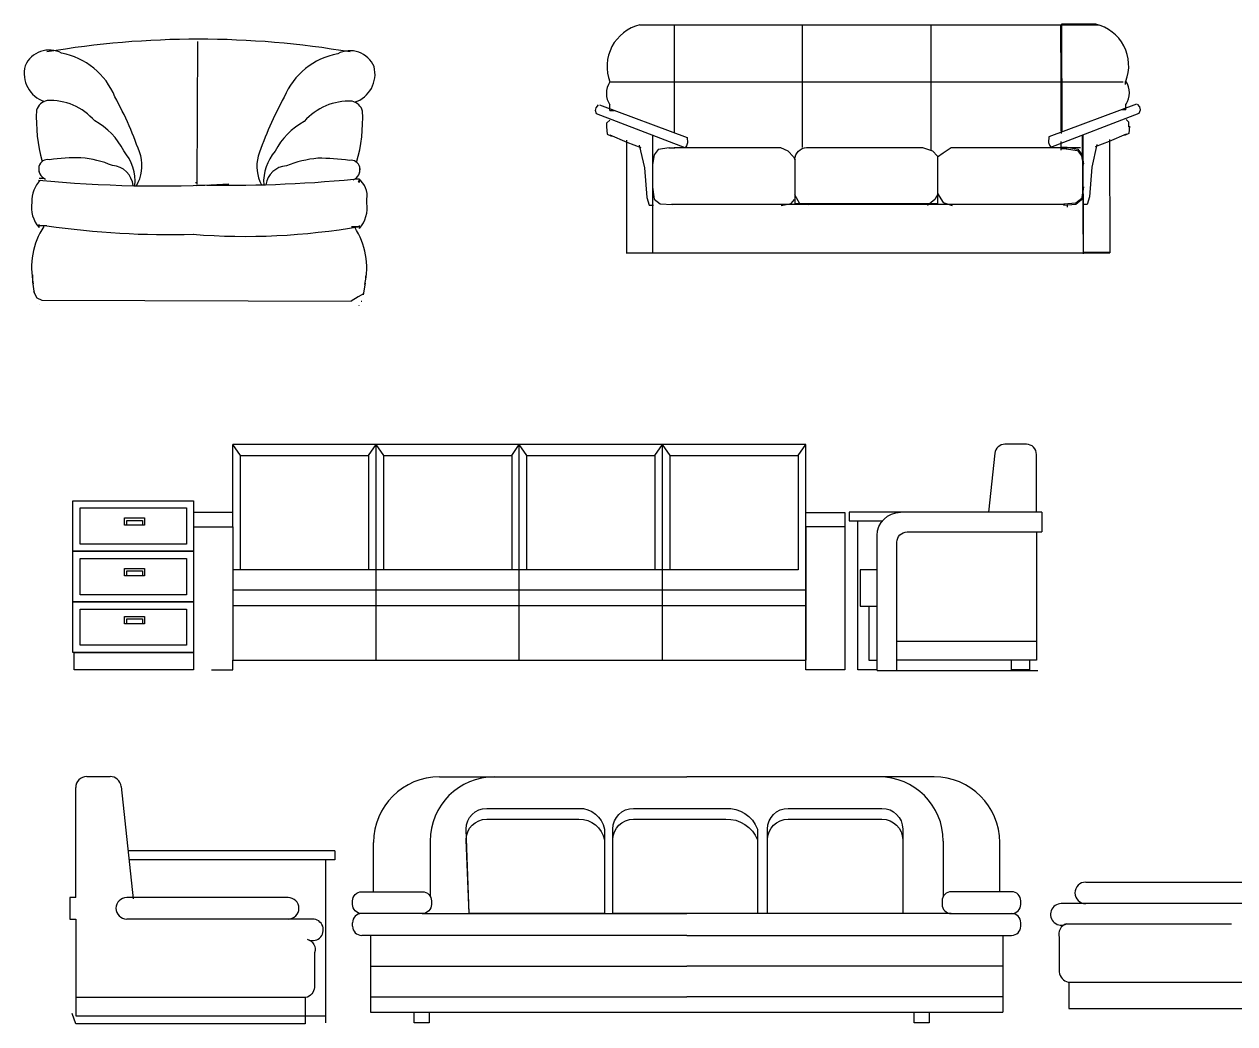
# Model space of a CAD drawing. Header units: inches. Extents: x 11.4 to 53.9, y 10.8 to 35.6.
# Drawn here: x 16.894 to 21.542, y 25.71 to 29.546 of the extents above; entities that cross this region are included whole.
import ezdxf

# ---------------------------------------------------------------- set-up
doc = ezdxf.new("R2010")
doc.units = ezdxf.units.IN
doc.header["$MEASUREMENT"] = 0
doc.layers.add('02', color=2, linetype='Continuous')

msp = doc.modelspace()

# ---------------------------------------------------------------- linework, layer by layer
at = {"layer": '02'}
for p, q in [((19.38924942051273, 29.54393172991541), (19.38924942051273, 29.13015507574738)), ((19.88181698813316, 29.07325605425132), (19.88181698813316, 29.54393172991541)), ((20.37438455575358, 29.54393172991541), (20.37438455575358, 29.06258115416705)), ((20.87219657099087, 29.54011993785235), (20.87546029735569, 29.12635615543542)), ((20.87517203206409, 29.13767196360124), (20.87517203206409, 29.5340681794317)), ((21.00867803187322, 29.54640452915766), (20.87660387486432, 29.54603159977552)), ((20.87660387486432, 29.54603159977552), (20.87777222508777, 29.13225659506708)), ((17.55972758892205, 29.4807078100842), (17.55632137555842, 28.93296831639447)), ((19.14296563670252, 29.32501281102151), (21.11323590695139, 29.32501281102151)), ((19.08953524150167, 29.2258249527934), (19.09837478797164, 29.23643102290072)), ((19.10279456109021, 29.23643102290072), (19.43869731973138, 29.1118096990088)), ((21.16392585916657, 29.23934095969736), (20.82837632347111, 29.11377166912854)), ((21.17721507327844, 29.22877237122003), (21.16834561459001, 29.23935343947807)), ((19.0873253550588, 29.21521888265698), (19.08953524150167, 29.2258249527934)), ((19.09174512817737, 29.20196129500829), (19.0873253550588, 29.21521888265698)), ((19.43206765993711, 29.07203693603361), (19.09174512817737, 29.20196129500829)), ((19.14296563670252, 29.2155533515309), (19.15906797537793, 29.2155533515309)), ((20.83511826002252, 29.07401778441118), (21.1750725775699, 29.20490256868499)), ((21.12381389436525, 29.21834994351804), (21.10771161971826, 29.21830447655367)), ((21.1750725775699, 29.20490256868499), (21.17945489871528, 29.21817258326183)), ((21.17945489871528, 29.21817258326183), (21.17721507327844, 29.22877237122003)), ((19.12993086178068, 29.15223320285287), (19.13204757242676, 29.12429101610752)), ((19.13152308647733, 29.16749156711586), (19.14257251939017, 29.17809763725228)), ((19.13152308647733, 29.14893094441351), (19.13152308647733, 29.16749156711586)), ((21.13539210732307, 29.17032066016537), (21.12431277103935, 29.18089548853305)), ((21.13702740964692, 29.1550668525436), (21.13498960577164, 29.12711880038688)), ((21.13544451563832, 29.15176011144496), (21.13539210732307, 29.17032066016537)), ((19.13204757242676, 29.12429101610752), (19.1489812561984, 29.11667041972242)), ((19.14257251939017, 29.12506728662839), (19.14296563670252, 29.12492892736765)), ((19.14263112472583, 29.12175081731249), (19.20824914963197, 29.09380863056714)), ((19.20665922972586, 29.10120362887238), (19.20665922972586, 28.66635475394861)), ((19.20824914963197, 29.09380863056714), (19.2611669118258, 29.07348704020689)), ((19.30715482590933, 28.66825605425248), (19.30715482590933, 29.11972469801395)), ((19.43869731973138, 29.1118096990088), (19.44090720640708, 29.09059755876507)), ((20.82837632347111, 29.11377166912854), (20.82622634086039, 29.09255337357018)), ((20.87517203206409, 29.0633925037676), (20.87517203206409, 29.09581438419838)), ((20.96119563702706, 28.6651190363321), (20.95763460944619, 29.11657363577825)), ((20.96117072205272, 28.6705912192686), (20.9598959437779, 29.1220580632783)), ((21.05887440314729, 29.09642137167822), (21.00601423231166, 29.07595044243345)), ((21.12441326819573, 29.12454872773225), (21.05887440314729, 29.09642137167822)), ((21.06044343581636, 29.10382082985444), (21.06167128591079, 28.66897368841302)), ((21.13498960577164, 29.12711880038688), (21.11807750703048, 29.11945042002327)), ((21.12446250885006, 29.1278653493485), (21.12406978362452, 29.12772588059153)), ((19.2552767344958, 29.08264300617003), (19.27516571364578, 28.99514292768282)), ((19.30715482590933, 29.06714188121106), (19.30831401215147, 29.06673390097995)), ((19.32747239854399, 29.06508010721728), (19.31218822768171, 29.04469930476472)), ((19.37077754924286, 29.07221338807568), (19.32747239854399, 29.06508010721728)), ((19.36870726200033, 29.07162600412113), (19.39146461595994, 29.07247925037365)), ((19.38924942051273, 29.07325605425132), (19.79714950967793, 29.07325605425132)), ((19.43648743328851, 29.07999148862865), (19.43206765993711, 29.07203693603361)), ((19.44090720640708, 29.09059755876507), (19.43648743328851, 29.07999148862865)), ((19.79714950967793, 29.07325605425132), (19.82572477708783, 29.06039643066316)), ((19.82572477708783, 29.06039643066316), (19.84792603763964, 29.03755951058548)), ((19.89753605334301, 29.07325605425132), (20.34325125419747, 29.07325605425132)), ((20.34325125419747, 29.07325605425132), (20.38075629274573, 29.06039643066316)), ((20.38075629274573, 29.06039643066316), (20.40077609244947, 29.04037545810417)), ((20.39978594451424, 29.03755951058548), (20.42198720529888, 29.0527841239512)), ((20.42198720529888, 29.0527841239512), (20.45269330197226, 29.07325605425132)), ((20.45269330197226, 29.07325605425132), (20.94904671774458, 29.07325605425132)), ((20.82622634086039, 29.09255337357018), (20.83067604389254, 29.08195982550234)), ((20.83067604389254, 29.08195982550234), (20.83511826002252, 29.07401778441118)), ((20.89646347381387, 29.06799093395085), (20.87370009768967, 29.06866465156628)), ((20.89847956576597, 29.07378576011826), (20.87571989327882, 29.07457474476388)), ((20.8934186182658, 29.068081051197), (20.8934186182658, 29.07325605425132)), ((20.89438861796845, 29.06856196993459), (20.93774868643124, 29.0617704869349)), ((20.89640762845267, 29.07436729603643), (20.93973274810452, 29.06735632111514)), ((20.93774868643124, 29.0617704869349), (20.95319313837428, 29.04151087472411)), ((20.93973274810452, 29.06735632111514), (20.95507440578405, 29.04701875668098)), ((20.95804936440874, 29.06399245472704), (20.95689343220767, 29.06357534395494)), ((20.96119563702706, 28.6651190363321), (20.95800113773186, 29.07010643757377)), ((20.96004441801671, 29.06947545608119), (20.9588863884772, 29.06906420437582)), ((20.96117072205272, 28.6705912192686), (20.96002715385731, 29.07558960476155)), ((21.01187853330959, 29.08512300354624), (20.99223670086105, 28.99756711482615)), ((19.31218822768171, 29.04469930476472), (19.30624438358683, 29.0080138603501)), ((19.84792603763964, 29.03755951058548), (19.85426925497342, 29.02614105053209)), ((19.85347879517105, 28.85756245776275), (19.85347879517105, 29.02756396151227)), ((20.40077609244947, 29.04037545810417), (20.40077609244947, 28.85756245776275)), ((20.95319313837428, 29.04151087472411), (20.95942615952555, 29.00487345448192)), ((20.95507440578405, 29.04701875668098), (20.9611218120179, 29.01035024170261)), ((16.95117291926619, 28.95520440634419), (16.96972514667761, 28.95520440634419)), ((19.27516571364578, 28.99514292768282), (19.28400525965009, 28.88112767386912)), ((20.99223670086105, 28.99756711482615), (20.9837191261093, 28.88352735599466)), ((17.55690493855838, 28.92759185834285), (17.60600182253149, 28.92943335443698)), ((18.18194889791522, 28.95216201452268), (18.16339689751368, 28.95225373355635)), ((19.30624438358683, 28.92037640980408), (19.31303734823343, 28.87553864440844)), ((20.96011741345029, 28.91723873017901), (20.95367832460653, 28.87234877905422)), ((20.96136926745277, 28.92271314051897), (20.95470293473665, 28.8778563730869)), ((19.28400525965009, 28.88112767386912), (19.29284480612006, 28.85196098103035)), ((19.31303734823343, 28.87553864440844), (19.33596360452686, 28.85719592220113)), ((19.83841121175539, 28.85867030330547), (19.85109764642295, 28.87389491670029)), ((19.85109764642295, 28.89292568343654), (19.87012729842428, 28.85867030330547)), ((20.39027111862999, 28.87389491670029), (20.3617266407444, 28.85105799662261)), ((20.40295755329754, 28.89673183677797), (20.39027111862999, 28.87389491670029)), ((20.39978594451424, 28.89673183677797), (20.42198720529888, 28.8624764566469)), ((20.42198720529888, 28.8624764566469), (20.45687490075108, 28.85105799662261)), ((20.95367832460653, 28.87234877905422), (20.93089746266816, 28.85382579310527)), ((20.95470293473665, 28.8778563730869), (20.93182856288951, 28.85944898883309)), ((20.9837191261093, 28.88352735599466), (20.97496197095353, 28.85433581986427)), ((19.29284480612006, 28.85196098103035), (19.31052389859434, 28.85196098103035)), ((19.33596360452686, 28.85719592220113), (19.38266523766544, 28.85413880183324)), ((20.88930866380435, 28.85433713532831), (19.37963542600375, 28.85433713532831)), ((19.80035190775272, 28.85105799662261), (19.83841121175539, 28.85867030330547)), ((20.40077609244947, 28.85756245776275), (19.85347879517105, 28.85756245776275)), ((19.87012729842428, 28.85867030330547), (19.90501499364365, 28.85486414996404)), ((20.93089746266816, 28.85382579310527), (20.88422139596407, 28.85040040159794)), ((20.93182856288951, 28.85944898883309), (20.88513574844439, 28.85626001274642)), ((20.89752857249443, 28.85137696823068), (20.89752857249443, 28.8444735848737)), ((20.97496197095353, 28.85433581986427), (20.95728294879411, 28.85428590074144)), ((16.98151087646585, 28.77277197391805), (16.95117291926619, 28.77277197391805)), ((18.15070939671461, 28.76988179722531), (18.18104698324789, 28.76973181153727)), ((21.06166591753464, 28.67087498114989), (20.96117072205272, 28.6705912192686)), ((18.2036827076434, 28.55227403234886), (18.19512967697557, 28.50711494264971)), ((16.92957811152775, 28.5201198920534), (16.94320296521511, 28.49559424305181)), ((16.94320296521511, 28.49559424305181), (16.96207896668676, 28.48735713591878)), ((16.94320296521511, 28.49559424305181), (16.94320296521511, 28.49559424305181)), ((18.17625221286182, 28.49968185121389), (18.14900250571992, 28.48333141856557)), ((18.19668949327644, 28.51194467570014), (18.17625221286182, 28.49968185121389)), ((18.17625221286182, 28.49968185121389), (18.17625221286182, 28.49968185121389)), ((16.96207896668676, 28.48735713591878), (18.14922465013553, 28.48346471015094)), ((18.18824635261882, 28.48333676537578), (18.18987706631635, 28.48333141856557)), ((19.89476392129183, 27.93333752642349, -0.1350000000000023), (17.69476392110557, 27.93333752642349, -0.1350000000000023)), ((17.72432935228318, 27.89117085975732, -0.1350000000000023), (17.69476392110557, 27.93333752642349, -0.1350000000000023)), ((18.21566268559292, 27.89117085975732, -0.1350000000000023), (18.24476392115213, 27.93333752642349, -0.1350000000000023)), ((18.24476392115213, 27.10553744299824, -0.1350000000000023), (18.24476392115213, 27.93333752642349, -0.1350000000000023)), ((18.27432935232975, 27.89117085975732, -0.1350000000000023), (18.24476392115213, 27.93333752642349, -0.1350000000000023)), ((18.76566268563949, 27.89117085975732, -0.1350000000000023), (18.7947639211987, 27.93333752642349, -0.1350000000000023)), ((18.7947639211987, 27.10553744299824, -0.1350000000000023), (18.7947639211987, 27.93333752642349, -0.1350000000000023)), ((18.82432935237631, 27.89117085975732, -0.1350000000000023), (18.7947639211987, 27.93333752642349, -0.1350000000000023)), ((19.31566268568605, 27.89117085975732, -0.1350000000000023), (19.34476392124526, 27.93333752642349, -0.1350000000000023)), ((19.34476392124526, 27.10553744299824, -0.1350000000000023), (19.34476392124526, 27.93333752642349, -0.1350000000000023)), ((19.37432935219005, 27.89117085975732, -0.1350000000000023), (19.34476392124526, 27.93333752642349, -0.1350000000000023)), ((19.86566268549979, 27.89117085975732, -0.1350000000000023), (19.89476392129183, 27.93333752642349, -0.1350000000000023)), ((19.89476392129183, 27.06800419308848, -0.1350000000000023), (19.89476392129183, 27.93333752642349, -0.1350000000000023)), ((20.74141746447168, 27.93420366816127, -0.1350000000000023), (20.65948595329866, 27.93420366816127, -0.1350000000000023)), ((17.72432935228318, 27.89117085975732, -0.1350000000000023), (18.21566268559292, 27.89117085975732, -0.1350000000000023)), ((17.72432935228318, 27.45078644000597, -0.1350000000000023), (17.72432935228318, 27.89117085975732, -0.1350000000000023)), ((18.21566268559292, 27.89117085975732, -0.1350000000000023), (18.21566268559292, 27.45201477334041, -0.1350000000000023)), ((18.27432935232975, 27.89117085975732, -0.1350000000000023), (18.76566268563949, 27.89117085975732, -0.1350000000000023)), ((18.27432935232975, 27.45078644000597, -0.1350000000000023), (18.27432935232975, 27.89117085975732, -0.1350000000000023)), ((18.76566268563949, 27.89117085975732, -0.1350000000000023), (18.76566268563949, 27.45201477334041, -0.1350000000000023)), ((18.82432935237631, 27.89117085975732, -0.1350000000000023), (19.31566268568605, 27.89117085975732, -0.1350000000000023)), ((18.82432935237631, 27.45078644000597, -0.1350000000000023), (18.82432935237631, 27.89117085975732, -0.1350000000000023)), ((19.31566268568605, 27.89117085975732, -0.1350000000000023), (19.31566268568605, 27.45201477334041, -0.1350000000000023)), ((19.37432935219005, 27.89117085975732, -0.1350000000000023), (19.86566268549979, 27.89117085975732, -0.1350000000000023)), ((19.37432935219005, 27.45078644000597, -0.1350000000000023), (19.37432935219005, 27.89117085975732, -0.1350000000000023)), ((19.86566268549979, 27.89117085975732, -0.1350000000000023), (19.86566268549979, 27.45201477334041, -0.1350000000000023)), ((20.62073443587616, 27.89940795184367, -0.1350000000000023), (20.596338724389, 27.67327847130792, -0.1350000000000023)), ((20.78039384251207, 27.67327847130792, -0.1350000000000023), (20.78039384251207, 27.8952272902082, -0.1350000000000023)), ((17.54448833074168, 27.67208752642756, -0.1350000000000023), (17.54448833074168, 27.06800419308848, -0.1350000000000023)), ((20.04503951165572, 27.67208752642756, -0.1350000000000023), (20.04503951165572, 27.06800419308848, -0.1350000000000023)), ((17.54448833074168, 27.61708752643455, -0.2587500000000025), (17.69476392110557, 27.61708752643455, -0.2587500000000025)), ((17.69476392110557, 27.61708752643455, -0.2587500000000025), (17.69476392110557, 27.10553744299824, -0.2587500000000025)), ((19.89476392129183, 27.61708752643455, -0.2587500000000025), (19.89476392129183, 27.10553744299824, -0.2587500000000025)), ((20.04503951165572, 27.61708752643455, -0.2587500000000025), (19.89476392129183, 27.61708752643455, -0.2587500000000025)), ((20.78039384251207, 27.59749106973896, -0.1350000000000023), (20.78039384251207, 27.10589789388024, -0.1350000000000023)), ((19.86566268549979, 27.45201477334041, -0.1350000000000023), (17.69476392110557, 27.45201477334041, -0.2587500000000022)), ((17.69476392110557, 27.37543398311965, -0.2037500000000008), (19.89476392129183, 27.37543398311965, -0.2037500000000008)), ((17.69476392110557, 27.31480406185284, -0.2037500000000008), (19.89476392129183, 27.31480406185284, -0.2037500000000008)), ((17.69476392110557, 27.06800419308848, -0.1350000000000023), (17.69476392110557, 27.10553744299824, -0.1350000000000023)), ((17.69476392110557, 27.10553744299824, -0.1350000000000023), (19.89476392129183, 27.10553744299824, -0.1350000000000023)), ((17.61377966929905, 27.06800419308848, -0.1350000000000023), (17.69476392110557, 27.06800419308848, -0.1350000000000023)), ((20.04503951165572, 27.06800419308848, -0.1350000000000023), (19.89476392129183, 27.06800419308848, -0.1350000000000023)), ((20.16868124403738, 27.06583883876584, -0.1350000000000023), (20.78580722831868, 27.06583883876584, -0.1350000000000023)), ((17.13440020582386, 26.6586092849887), (17.22378003610976, 26.6586092849887)), ((18.4881002787941, 26.65766440309955), (19.43755991421387, 26.65766440309955, -0.05999999999999785)), ((20.38701954963364, 26.65766440309955), (19.43755991421387, 26.65766440309955, -0.05999999999999785)), ((17.09188052071005, 26.19435120629925), (17.09188052071005, 26.61608959994766)), ((17.26605441877365, 26.62065032173842), (17.312629009967, 26.18893968807089)), ((18.23562374771319, 26.21653016834017, -0.07499999999999896), (18.23562374771319, 26.40518787197499, -0.07499999999999896)), ((18.4525816381418, 26.41105949759213, -0.07499999999999896), (18.4525816381418, 26.19910543708676, -0.07499999999999896)), ((20.42253819005311, 26.41105949759213, -0.07499999999999896), (20.42253819005311, 26.19910543708676, -0.07499999999999896)), ((20.63949608071454, 26.21653016834017, -0.07499999999999896), (20.63949608071454, 26.40518787197499, -0.07499999999999896)), ((18.08712703934617, 26.37396361569546), (17.29266792223536, 26.37396361569546)), ((18.08712703934617, 26.33853054483035), (17.29649057718672, 26.33853054483035)), ((18.0516939683792, 25.7136644030964), (18.0516939683792, 26.33853054483035)), ((20.96945292423226, 26.25343716147319, -0.1350000000000023), (21.58906250577167, 26.25343716147319, -0.1350000000000023)), ((17.90739752971314, 26.19435120629925), (17.2877879479409, 26.19435120629925)), ((21.58906250577167, 26.17075999612126, -0.1350000000000023), (20.87574450336144, 26.17075999612126, -0.1350000000000023)), ((18.23562374771319, 26.13266440310537, -0.07499999999999896), (18.23562374771319, 26.13290812108454, -0.07499999999999896)), ((18.3910222529874, 26.13290812108454, -0.1350000000000003), (18.3910222529874, 26.13266440310537, -0.1350000000000003)), ((18.42218263274737, 26.13266440310537, -0.07499999999999896), (19.43755991421387, 26.13266440310537, -0.1349999999999967)), ((20.45293719568037, 26.13266440310537, -0.07499999999999896), (19.43755991421387, 26.13266440310537, -0.1349999999999967)), ((20.4840975752075, 26.13290812108454, -0.1350000000000003), (20.4840975752075, 26.13266440310537, -0.1350000000000003)), ((20.63949608071454, 26.13266440310537, -0.07499999999999896), (20.63949608071454, 26.13290812108454, -0.07499999999999896)), ((17.09188052071005, 26.11167404094732), (17.09188052071005, 25.73966440309442)), ((18.00110595035114, 26.11167404094732), (17.2877879479409, 26.11167404094732)), ((18.1548602682513, 26.08427161633, -0.07499999999999896), (18.1548602682513, 26.0974351426251, -0.07499999999999896)), ((20.7202595599436, 26.08427161633, -0.07499999999999896), (20.7202595599436, 26.0974351426251, -0.07499999999999896)), ((20.89597005014986, 26.09320588491238, -0.2700000000000043), (21.52896184953608, 26.09320588491238, -0.2700000000000043)), ((18.97002225313082, 26.04904235584974, -0.07499999999999851), (18.19008952881888, 26.04904235584974, -0.07499999999999851)), ((19.43755991421387, 26.04904235584974, -0.1349999999999962), (18.97002225313082, 26.04904235584974, -0.07499999999999851)), ((19.43755991421387, 26.04904235584974, -0.1349999999999962), (19.90509757529691, 26.04904235584974, -0.07499999999999851)), ((19.90509757529691, 26.04904235584974, -0.07499999999999851), (20.68503029960886, 26.04904235584974, -0.07499999999999851)), ((20.8679287488547, 26.04136544059867, -0.2700000000000043), (20.8679287488547, 25.90851493773363, -0.2700000000000043)), ((18.22386853084646, 25.93020403223483, -0.1350000000000021), (19.43755991421387, 25.93020403223483, -0.1949999999999999)), ((20.65125129758127, 25.93020403223483, -0.1350000000000021), (19.43755991421387, 25.93020403223483, -0.1949999999999999)), ((20.90212555709042, 25.86929248191728, -0.2700000000000043), (21.78496993300252, 25.86929248191728, -0.2700000000000043)), ((20.90397263215602, 25.86929248191728, -0.2700000000000043), (20.90397263215602, 25.76875035828408, -0.2700000000000043)), ((17.97287782178939, 25.81020652672879, -0.1350000000000021), (17.97287782178939, 25.70966440309559, -0.1350000000000021)), ((18.22386853084646, 25.81277308179261, -0.1350000000000021), (19.43755991421387, 25.81277308179261, -0.1949999999999999)), ((20.65125129758127, 25.81277308179261, -0.1350000000000021), (19.43755991421387, 25.81277308179261, -0.1949999999999999)), ((17.09188052071005, 25.70966440309559), (17.07776811266996, 25.7485221912778, -0.1350000000000021)), ((20.90397263215602, 25.76875035828408, -0.2700000000000043), (21.78496993300252, 25.76875035828408, -0.1350000000000021)), ((21.25735337254338, 25.76875035828408, -0.1350000000000021), (21.78496993300252, 25.76875035828408, -0.1350000000000021)), ((17.09188052071005, 25.73966440309442, -0.1350000000000021), (18.0516939683792, 25.73966440309442, -0.1350000000000021)), ((17.97287782178939, 25.70966440309559, -0.1350000000000021), (17.09188052071005, 25.70966440309559))]:
    msp.add_line(p, q, dxfattribs=at)
for points in [[(19.25717473707374, 29.54393172991541), (21.0187635661776, 29.54393172991541)], [(21.1214558158743, 29.32656953870747), (21.1214558158743, 29.31514926053779)], [(19.14296563670252, 29.2155533515309), (19.14296563670252, 29.23744524342902)], [(21.12381389436525, 29.21834994351804), (21.123752079692, 29.24024174813377)], [(16.95117291926619, 28.98038320609913), (16.95117291926619, 29.0018463725558)], [(18.18207337779205, 28.97734050656283), (18.18217948802959, 28.99880341070667)], [(16.95117291926619, 28.94221579484139), (16.95117291926619, 28.94838856992857)], [(18.18188468462069, 28.93917356172307), (18.18194889791522, 28.95216201452268)], [(16.95117291926619, 28.76576107033026), (16.95117291926619, 28.77729034723444)], [(18.18101232244846, 28.76272099363115), (18.18106932125267, 28.77425012964369)], [(21.06166961488526, 28.66825605425248), (19.20665922972586, 28.66825605425248)], [(16.95117291926619, 28.46871791986479), (16.95117291926619, 28.4693943088044)], [(18.17954379182521, 28.46568147328645), (18.17954713573892, 28.46635785396057)], [(18.08712703934617, 26.37396361569546), (18.08712703934617, 26.33853054483035)], [(17.09188052071005, 26.19435120629925), (17.06943957591176, 26.19435120629925), (17.06943957591176, 26.11167404094732), (17.09188052071005, 26.11167404094732)], [(18.3910222529874, 26.04904235584974), (18.22386853084646, 26.04904235584974), (18.22386853084646, 25.754609766633), (20.65125129758127, 25.754609766633)], [(20.4840975752075, 26.04904235584974), (20.65125129758127, 26.04904235584974), (20.65125129758127, 25.754609766633)], [(18.44886197605848, 25.754609766633), (18.44886197605848, 25.7136644030964), (18.3910222529874, 25.7136644030964), (18.3910222529874, 25.754609766633)], [(20.36839324948125, 25.754609766633), (20.36839324948125, 25.7136644030964), (20.31055352641016, 25.7136644030964), (20.31055352641016, 25.754609766633)]]:
    msp.add_lwpolyline(points, dxfattribs=at)
msp.add_lwpolyline([(19.85325316434939, 29.02680767106204, -0.397020683991872), (19.89856358899016, 29.07331096657282, -0.02126270127304842)], format="xyb", dxfattribs=at)
for points, elevation in [([(17.54448833074168, 27.61708752643455), (17.69476392110557, 27.61708752643455), (17.69476392110557, 27.93333752642349)], -0.1350000000000021), ([(17.69476392110557, 27.67208752642756), (17.54448833074168, 27.67208752642756)], -0.1350000000000021), ([(19.89476392129183, 27.67208752642756), (20.04503951165572, 27.67208752642756)], -0.1350000000000021), ([(20.80096470857717, 27.67327847130792), (20.06149620460093, 27.67327847130792), (20.06149620460093, 27.64079815635188), (20.18938757725738, 27.64079815635188)], -0.1350000000000021), ([(20.80096470857717, 27.67327847130792), (20.80096470857717, 27.59749106973896)], -0.1350000000000021), ([(17.28782166391358, 27.6235041930907), (17.28782166391358, 27.6418375264314), (17.34832166405142, 27.6418375264314), (17.34832166405142, 27.6235041930907)], 0.4305833333333311), ([(20.04503951165572, 27.61708752643455), (19.89476392129183, 27.61708752643455)], -0.1350000000000021), ([(20.09397651967339, 27.06800419308848), (20.09397651967339, 27.64079815635188)], -0.1350000000000021), ([(17.28782166391358, 27.42942444431384), (17.28782166391358, 27.44775777765454), (17.34832166405142, 27.44775777765454), (17.34832166405142, 27.42942444431384)], 0.4305833333333311), ([(20.16868124403738, 27.4520875264264), (20.10372061412528, 27.4520875264264), (20.10372061412528, 27.31274697524924), (20.16868124403738, 27.31274697524924)], -0.2587500000000025), ([(20.13620092896491, 27.31274697524924), (20.13620092896491, 27.10589789388024), (20.16868124403738, 27.10589789388024), (20.16868124403738, 27.4520875264264)], -0.2587500000000025), ([(17.28782166391358, 27.24517444432269), (17.28782166391358, 27.26350777764884), (17.34832166405142, 27.26350777764884), (17.34832166405142, 27.24517444432269)], 0.4305833333333311), ([(20.24446864556268, 27.17843726395068), (20.78039384251207, 27.17843726395068), (20.78039384251207, 27.10589789388024), (20.24446864556268, 27.10589789388024)], -0.2587500000000025), ([(17.54448833074168, 27.06800419308848), (17.0854126856637, 27.06800419308848), (17.0854126856637, 27.1351744443221), (17.54448833074168, 27.1351744443221)], -0.1350000000000021), ([(20.75332691324622, 27.10589789388024), (20.75332691324622, 27.06800419308848), (20.68403557468884, 27.06800419308848), (20.68403557468884, 27.10589789388024)], -0.2587500000000025), ([(20.16868124403738, 27.06800419308848), (20.09397651967339, 27.06800419308848)], -0.1350000000000021)]:
    msp.add_lwpolyline(points, dxfattribs=dict(at, elevation=elevation))
for points, elevation in [([(17.10861333054237, 27.55083394187233), (17.10861333054237, 27.68991369064162), (17.51698833065786, 27.68991369064162), (17.51698833065786, 27.55083394187233)], -0.1350000000000021), ([(17.27957166395828, 27.6235041930907), (17.27957166395828, 27.6519208597586), (17.35565499718979, 27.6519208597586), (17.35565499718979, 27.6235041930907)], 0.4305833333333311), ([(17.10861333054237, 27.35675419309547), (17.10861333054237, 27.49583394186476), (17.51698833065786, 27.49583394186476), (17.51698833065786, 27.35675419309547)], -0.1350000000000021), ([(17.27957166395828, 27.42942444431384), (17.27957166395828, 27.45784111098175), (17.35565499718979, 27.45784111098175), (17.35565499718979, 27.42942444431384)], 0.4305833333333311), ([(17.10861333054237, 27.16267444431861), (17.10861333054237, 27.3017541930879), (17.51698833065786, 27.3017541930879), (17.51698833065786, 27.16267444431861)], -0.1350000000000021), ([(17.27957166395828, 27.24517444432269), (17.27957166395828, 27.27359111099059), (17.35565499718979, 27.27359111099059), (17.35565499718979, 27.24517444432269)], 0.4305833333333311)]:
    msp.add_lwpolyline(points, close=True, dxfattribs=dict(at, elevation=elevation))
for points, elevation in [([(20.16868124403738, 27.06583883876584), (20.16868124403738, 27.58341626658358, -0.4142135623730951), (20.25854344865985, 27.67327847130792)], -0.1350000000000021), ([(20.24446864556268, 27.06583883876584), (20.24446864556268, 27.55851469178589, -0.4142135623730951), (20.28344502360307, 27.59749106973896), (20.80096470857717, 27.59749106973896)], -0.1350000000000021), ([(18.60266800471328, 26.13266440310537), (18.59047373584218, 26.41563683978012, -0.4142135623730951), (18.66993353087202, 26.4950966347954), (19.02378515237689, 26.4950966347954, -0.3694956187954235), (19.12153655537151, 26.41563683978012)], -0.08600726602815244), ([(19.15389051977292, 26.41563683978012, -0.4142135623730951), (19.23335031480275, 26.4950966347954), (19.58720193630763, 26.4950966347954, -0.3194410405653916), (19.70934201371603, 26.41563683978012)], -0.08600726602815244), ([(19.74779331721112, 26.41563683978012, -0.4142135623730951), (19.82725311200813, 26.4950966347954), (20.18720193640076, 26.4950966347954, -0.4142135623730951), (20.26666173143059, 26.41563683978012)], -0.08600726602815244), ([(17.98088040379554, 26.03411992972389, -0.4351488927846741), (18.0089217050907, 25.98227948541017), (18.0089217050907, 25.84942898255969, -0.3143018925259987), (17.97472489662215, 25.81020652672879), (17.09188052071005, 25.81020652672879)], -0.1350000000000021)]:
    msp.add_lwpolyline(points, format="xyb", dxfattribs=dict(at, elevation=elevation))
for points, elevation in [([(18.60266800471328, 26.13266440310537), (18.59047373584218, 26.45712564379056, -0.4142135623730951), (18.66993353087202, 26.53658543880584), (19.02378515237689, 26.53658543880584, -0.3694956187954235), (19.12153655537151, 26.45712564379056), (19.12153655537151, 26.13266440310537)], -0.08600726602815244), ([(19.15389051977292, 26.13266440310537), (19.15389051977292, 26.45712564379056, -0.4142135623730951), (19.23335031480275, 26.53658543880584), (19.58720193630763, 26.53658543880584, -0.3194410405653916), (19.70934201371603, 26.45712564379056), (19.70934201371603, 26.13266440310537)], -0.08600726602815244), ([(19.74779331721112, 26.13266440310537), (19.74779331721112, 26.45712564379056, -0.4142135623730951), (19.82725311200813, 26.53658543880584), (20.18720193640076, 26.53658543880584, -0.4142135623730951), (20.26666173143059, 26.45712564379056), (20.26666173143059, 26.13266440310537)], -0.08600726602815244), ([(18.45741189308211, 26.18130090785991), (18.45741189308211, 26.1681373815648, -0.4142135623730951), (18.42218263274737, 26.13290812108454), (18.19008952881888, 26.13290812108454, -0.4142135623730951), (18.1548602682513, 26.1681373815648), (18.1548602682513, 26.18130090785991, -0.4142135623730951), (18.19008952881888, 26.21653016834017), (18.42218263274737, 26.21653016834017, -0.4142135623730951)], -0.07499999999999896), ([(20.41770793511279, 26.18130090785991), (20.41770793511279, 26.1681373815648, 0.4142135623730951), (20.45293719568037, 26.13290812108454), (20.68503029960886, 26.13290812108454, 0.4142135623730951), (20.7202595599436, 26.1681373815648), (20.7202595599436, 26.18130090785991, 0.4142135623730951), (20.68503029960886, 26.21653016834017), (20.45293719568037, 26.21653016834017, 0.4142135623730951)], -0.07499999999999896)]:
    msp.add_lwpolyline(points, format="xyb", close=True, dxfattribs=dict(at, elevation=elevation))
for centre, radius, start, end in [((19.29584407692056, 29.38450742573906), 0.1640470255725814, 103.5220689848323, 201.2641407336833), ((20.9704590006939, 29.38687167278687), 0.1640470255725814, 338.8976412941641, 76.639713043665), ((17.56313380251851, 26.00800729254689), 3.480902398976422, 80.36733267106206, 99.63266732893794), ((16.99030463748824, 29.3466760399445), 0.1007363785955537, 62.00568571068485, 156.2312017811642), ((16.98538766314488, 29.16311958111902), 0.2774608391839108, 22.26940642575116, 79.15584212190684), ((18.14876246966634, 29.16024380025766), 0.2774608391839108, 100.5608962025325, 157.4473318386105), ((18.1447530270296, 29.34382232455965), 0.1007363785955537, 23.48553649174785, 117.7110525747038), ((17.00754441718783, 29.35752482895469), 0.1134041640873209, 164.789864398001, 251.9996418237448), ((18.12756709244315, 29.35475621151119), 0.1134041640873209, 287.7170964476689, 14.92687386513115), ((21.05832177635495, 29.28304313341351), 0.07907470665448364, 326.3519517721818, 34.48015531948114), ((19.20827482433271, 29.28043120872309), 0.07907470665448364, 145.6816267278931, 213.8098302433579), ((16.99129574841101, 29.20267833166719), 0.05159371681351659, 100.6075616969098, 164.8070869991638), ((16.99376731018748, 29.02827700105109), 0.2254313289912667, 40.70305384008798, 93.04347723643), ((16.01971030912575, 28.59871368831801), 1.393796307825163, 18.51866687780515, 28.71027769571486), ((19.11163769571323, 28.59107066085409), 1.393796307825163, 151.0064605426534, 161.198071399669), ((18.13971628623296, 29.02544429560504), 0.2254313289912667, 86.67326104444629, 139.013684420841), ((18.14305002826478, 29.19983127593724), 0.05159371681351659, 14.90965127331123, 79.10917651057221), ((17.5436456224623, 29.18272769593597), 0.6030699324230632, 176.8183152963643, 195.7443038762153), ((17.59060827179093, 29.18261160753747), 0.6030699324230632, 343.9724343778392, 2.898422984711901), ((17.04083921576131, 28.94380736313025), 0.2625209252265625, 26.26956555653022, 61.85619479292837), ((18.09222735233817, 28.94120840544775), 0.2625209252265625, 117.8605435139848, 153.4471727574174), ((17.14079700039912, 28.94284652400376), 0.1790844345414321, 354.8008573941221, 40.85657800360869), ((17.99226603915196, 28.9407417523019), 0.1790844345414321, 138.8601602639762, 183.3250258999157), ((16.98489778560799, 28.99192207958396), 0.03515477489409465, 79.84379107134777, 165.889788501502), ((17.09647849437062, 28.29988102591443), 0.7342467172301469, 88.79060132309709, 98.25179727159559), ((17.07482064447578, 28.6225805909765), 0.4130580622350336, 67.5054356814956, 84.83918602804498), ((17.22747693469029, 28.91955214107139), 0.08482997996924649, 4.876161705585731, 86.36517145248907), ((17.19417337376837, 29.00367949370258), 0.1519207035757934, 329.4708818793521, 14.37730755908077), ((17.93919106574942, 29.00183786224653), 0.1519207035757934, 165.3394307103059, 208.1644145695634), ((17.90547200061593, 28.91787618485824), 0.08482997996924649, 93.35156682331387, 171.3813307032181), ((18.05665824890349, 28.62015355730392), 0.4130580622350336, 94.87755224835928, 112.2113025782148), ((18.03340529163581, 28.29756500865761), 0.7342467172301469, 81.4649409960282, 90.92613700798749), ((18.14840596986216, 28.9890459690053), 0.03515477489409465, 13.82694976878413, 99.87294714476404), ((16.99220832439352, 28.99119466717667), 0.04243574149255848, 167.3437551703391, 246.9589739146302), ((18.14109192418147, 28.98835470754267), 0.04243574149255848, 292.7577644461345, 12.37298311269477), ((17.03792953074191, 28.86660522129233), 0.1150811386236415, 134.6856140658569, 181.8519555336655), ((17.40969387886327, 33.5778313852191), 4.652094393970882, 264.3390448000894, 273.3208562978228), ((18.24792942034293, 12.8347217008689), 16.11757341566218, 92.45922838711482, 92.47434885616876), ((17.66633509497371, 34.18096113443454), 5.252667796768708, 268.8062561706858, 275.3914675718626), ((18.24792942034293, 12.8347217008689), 16.11757341566218, 90.24307568914551, 90.3015590465916), ((18.09475532758262, 28.86399282209305), 0.1150811386236415, 40.78970947298757, 45.0311242242076), ((18.13292232646819, 28.88900861891881), 0.0776878572167411, 349.5368794633063, 54.35893262723724), ((17.04131629762452, 28.84466889587776), 0.119800974862499, 171.2535287496972, 221.1975758167298), ((18.09475532758262, 28.86399282209305), 0.1150811386236415, 357.8647827547964, 5.438702515233405), ((18.09126015265685, 28.84207350836215), 0.119800974862499, 318.5191624378979, 8.463209550203683), ((17.20506300034214, 28.61322185443561), 0.2829976533760077, 146.3808995411474, 192.8085961779218), ((17.45399852751035, 32.04933032789114), 3.310450003724898, 261.2570398376516, 261.2635055348912), ((17.45399852751035, 32.04933032789114), 3.310450003724898, 261.7943747206356, 271.5507943634375), ((17.74413432136391, 31.24002762249285), 2.507965698590687, 265.3954885636086, 280.0552042168006), ((18.12680769900073, 28.82924919438511), 0.08055861289187771, 310.8986704334308, 313.2621132375932), ((17.92637121632908, 28.61143883113829), 0.2829976533760077, 346.9081421011157, 33.33583876297959), ((17.14935785417657, 28.57167798475558), 0.2236870264486844, 176.8538707737539, 195.1805674910004), ((17.98187029596631, 28.56962007243266), 0.2236870264486844, 358.7759751606803, 2.862867512158517), ((20.65948595329866, 27.8952272902082, -0.1350000000000023), 0.0389763779527566, 90, 173.8425276658625), ((20.74141746447168, 27.8952272902082, -0.1350000000000023), 0.0389763779527566, 0, 90), ((17.13440020582386, 26.61608959994766), 0.04251968503936951, 90, 180), ((17.22378003610976, 26.61608959994766), 0.04251968503936951, 6.157472334137464, 90), ((18.4881002787941, 26.40518787197499), 0.2524765311191732, 90, 180), ((18.69918654360555, 26.41105949759213, 0.06000000000000125), 0.2466049055038457, 90, 180), ((20.17593328458935, 26.41105949759213, 0.06000000000000125), 0.2466049055038457, 0, 90), ((20.38701954963364, 26.40518787197499), 0.2524765311191732, 0, 90), ((20.96945292423226, 26.2120985788045, -0.1350000000000023), 0.04133858267716369, 90, 270), ((17.2877879479409, 26.15301262361601), 0.04133858267716369, 90, 270), ((17.90739752971314, 26.15301262361601), 0.04133858267716369, 270, 90), ((20.87574450336144, 26.12934560295099, -0.2700000000000043), 0.04141439316694778, 90, 299.2335018662679), ((18.19008952881888, 26.0974351426251, -0.07499999999999896), 0.03522926047147484, 90, 180), ((20.68503029960886, 26.0974351426251, -0.07499999999999896), 0.03522926047147484, 0, 90), ((18.00110595035114, 26.07025964777705, -0.1350000000000021), 0.04141439316694778, 240.7664981337319, 90), ((18.19008952881888, 26.08427161633, -0.07499999999999896), 0.03522926047147484, 180, 270), ((20.68503029960886, 26.08427161633, -0.07499999999999896), 0.03522926047147484, 270, 0), ((20.90609298590318, 26.05422602187747, -0.2700000000000043), 0.04027286373940383, 104.5579294660038, 198.6227828786949), ((20.91314330477946, 25.91341728593244, -0.2700000000000043), 0.04547954585506542, 186.1880711495584, 255.9801993576078)]:
    msp.add_arc(centre, radius, start, end, dxfattribs=at)
for points in [[(17.08111333069138, 27.71741369063812, -0.1350000000000023), (17.54448833074168, 27.71741369063812, -0.1350000000000023), (17.54448833074168, 27.52333394186127, -0.1350000000000023), (17.08111333069138, 27.52333394186127, -0.1350000000000023)], [(17.08111333069138, 27.52333394186127, -0.1350000000000023), (17.54448833074168, 27.52333394186127, -0.1350000000000023), (17.54448833074168, 27.32925419309896, -0.1350000000000023), (17.08111333069138, 27.32925419309896, -0.1350000000000023)], [(17.08111333069138, 27.32925419309896, -0.1350000000000023), (17.54448833074168, 27.32925419309896, -0.1350000000000023), (17.54448833074168, 27.1351744443221, -0.1350000000000023), (17.08111333069138, 27.1351744443221, -0.1350000000000023)]]:
    msp.add_3dface(points, dxfattribs=at)

doc.saveas('drawing.dxf')
